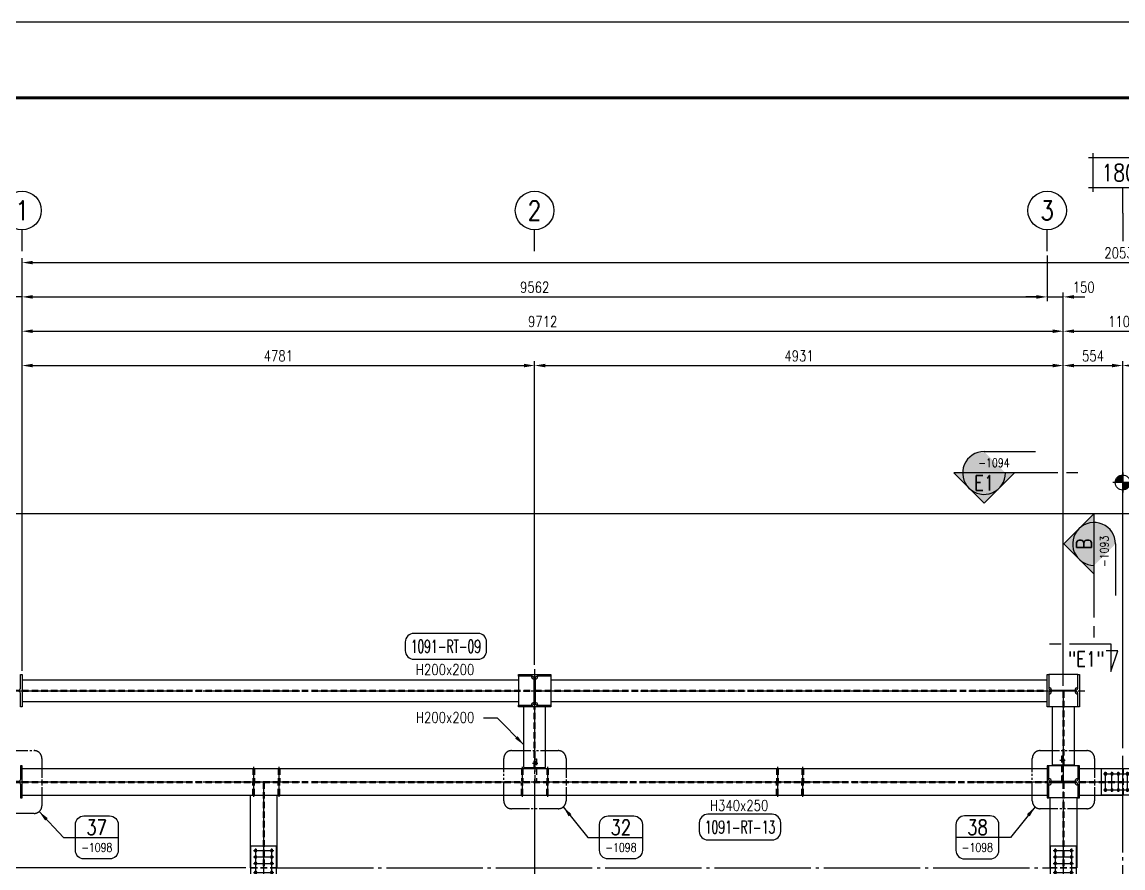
# Model space of a CAD drawing. Header units: millimetres. Extents: x 0 to 232280, y -26939 to 23794.
# Drawn here: x 96150 to 106419, y 15907 to 23794 of the extents above; entities that cross this region are included whole.
import ezdxf
from ezdxf.enums import TextEntityAlignment as Align

# ---------------------------------------------------------------- set-up
doc = ezdxf.new("R2010")
doc.units = ezdxf.units.MM
doc.header["$LTSCALE"] = 30
for name, pattern in [('JNK-CENTER', [34, 30, -1.5, 1, -1.5]), ('JNK-HIDDEN', [3, 2, -1]), ('PH2', [15, 10, -1, 1, -1, 1, -1])]:
    doc.linetypes.add(name, pattern=pattern)
for name, color, linetype in [('CEN-R', 1, 'JNK-CENTER'), ('CON-C', 4, 'Continuous'), ('CON-G', 3, 'Continuous'), ('CON-W', 7, 'Continuous'), ('CON-Y', 2, 'Continuous'), ('det', 2, 'PH2'), ('Dim-W', 7, 'Continuous'), ('HID-Y', 2, 'JNK-HIDDEN'), ('STL-OBJT', 7, 'Continuous')]:
    doc.layers.add(name, color=color, linetype=linetype)
doc.styles.add('SIMPLEX', font='simplex.shx', dxfattribs={"width": 0.8})
doc.dimstyles.new('DIM40', dxfattribs={"dimscale": 40, "dimtxt": 2.5, "dimasz": 2.5, "dimexe": 1, "dimexo": 1, "dimgap": 1, "dimtad": 1, "dimdec": 0, "dimdsep": 46, "dimtxsty": 'SIMPLEX', "dimcen": 0, "dimclrd": 7, "dimclre": 7, "dimclrt": 2, "dimadec": 1, "dimazin": 2, "dimtfac": 1, "dimtdec": 0, "dimtix": 1, "dimtmove": 2, "dimatfit": 2, "dimfxl": 1, "dimtolj": 1, "dimtzin": 0, "dimarcsym": 1})

# ---------------------------------------------------------------- blocks, each defined once
blk = doc.blocks.new('TITLE')
at = {"color": 7}
blk.add_line((841, 594.8536585365848), (0, 594.8536585365848), dxfattribs=at)
at = {"color": 7, "const_width": 0.7073170731707307}
blk.add_lwpolyline([(823.3170731707312, 577.1707317073162), (27.93902439025055, 577.1707317073162)], dxfattribs=at)
blk = doc.blocks.new('f21222')
at = {"layer": 'CEN-R'}
for p, q in [((319743.9659450919, -21651.34440620164), (319743.9659450919, -21839.67773953497)), ((319803.9659450919, -21651.34440620164), (319803.9659450919, -21839.67773953497)), ((319863.9659450919, -21651.34440620164), (319863.9659450919, -21839.67773953497)), ((319948.9659450919, -21651.34440620164), (319948.9659450919, -21839.67773953497)), ((320008.9659450919, -21651.34440620164), (320008.9659450919, -21839.67773953497)), ((320068.9659450919, -21651.34440620164), (320068.9659450919, -21839.67773953497)), ((319724.7992784252, -21670.51107286831), (320088.1326117586, -21670.51107286831)), ((319724.7992784252, -21820.51107286831), (320088.1326117586, -21820.51107286831))]:
    blk.add_line(p, q, dxfattribs=at)
at = {"layer": 'CON-G'}
for p, q in [((319903.9659450919, -21620.51107286831), (319903.9659450919, -21623.51107286831)), ((319908.9659450919, -21620.51107286831), (319908.9659450919, -21623.51107286831)), ((319903.9659450919, -21867.51107286831), (319903.9659450919, -21870.51107286831)), ((319908.9659450919, -21867.51107286831), (319908.9659450919, -21870.51107286831))]:
    blk.add_line(p, q, dxfattribs=at)
blk.add_lwpolyline([(319703.9659450919, -21623.51107286831), (320108.9659450919, -21623.51107286831), (320108.9659450919, -21867.51107286831), (319703.9659450919, -21867.51107286831)], close=True, dxfattribs=at)
for centre in [(319743.9659450919, -21670.51107286831), (319803.9659450919, -21670.51107286831), (319863.9659450919, -21670.51107286831), (319948.9659450919, -21670.51107286831), (320008.9659450919, -21670.51107286831), (320068.9659450919, -21670.51107286831), (319743.9659450919, -21820.51107286831), (319803.9659450919, -21820.51107286831), (319863.9659450919, -21820.51107286831), (319948.9659450919, -21820.51107286831), (320008.9659450919, -21820.51107286831), (320068.9659450919, -21820.51107286831)]:
    blk.add_circle(centre, 11.5, dxfattribs=at)
at = {"layer": 'HID-Y'}
for p, q in [((319903.9659450919, -21867.51107286831), (319903.9659450919, -21623.51107286831)), ((319908.9659450919, -21867.51107286831), (319908.9659450919, -21623.51107286831))]:
    blk.add_line(p, q, dxfattribs=at)
blk = doc.blocks.new('*D1490')
at = {"layer": 'DEFPOINTS', "color": 0, "transparency": 16777216}
for p in [(95799.84602614603, 16709.90419663489), (95037.92447781574, 15909.904196635), (98277.84602612417, 15909.904196635)]:
    blk.add_point(p, dxfattribs=at)
at = {"layer": 'Dim-W', "color": 7, "linetype": 'ByBlock', "lineweight": -2, "transparency": 16777216}
for p, q in [((95759.84602614603, 16709.90419663489), (94997.92447781574, 16709.90419663489)), ((95037.92447781574, 16609.90419663489), (95037.92447781574, 16009.904196635)), ((98237.84602612417, 15909.904196635), (94997.92447781574, 15909.904196635))]:
    blk.add_line(p, q, dxfattribs=at)
at = {"layer": 'Dim-W', "color": 7, "transparency": 16777216}
for points in [[(95021.25781114907, 16609.90419663489), (95054.59114448242, 16609.90419663489), (95037.92447781574, 16709.90419663489)], [(95021.25781114907, 16009.904196635), (95054.59114448242, 16009.904196635), (95037.92447781574, 15909.904196635)]]:
    blk.add_solid(points, dxfattribs=at)
at = {"layer": 'Dim-W', "color": 2, "transparency": 16777216, "insert": (94947.92447781574, 16309.90419663496), "char_height": 100, "attachment_point": 5, "rotation": 90, "style": 'SIMPLEX'}
blk.add_mtext('\\A1;800', dxfattribs=at)
blk = doc.blocks.new('*D1501')
at = {"layer": 'DEFPOINTS', "color": 0, "transparency": 16777216}
for p in [(93757.92447781574, 19209.90419663491), (106769.8460261437, 19209.9041966349), (95799.84602614606, 17559.9041966349)]:
    blk.add_point(p, dxfattribs=at)
at = {"layer": 'Dim-W', "color": 7, "linetype": 'ByBlock', "lineweight": -2, "transparency": 16777216}
for p, q in [((106729.8460261437, 19209.9041966349), (93717.92447781574, 19209.90419663491)), ((93757.92447781574, 17659.9041966349), (93757.92447781574, 19109.90419663491)), ((95759.84602614606, 17559.9041966349), (93717.92447781574, 17559.9041966349))]:
    blk.add_line(p, q, dxfattribs=at)
at = {"layer": 'Dim-W', "color": 7, "transparency": 16777216}
for points in [[(93741.25781114907, 19109.90419663491), (93774.59114448242, 19109.90419663491), (93757.92447781574, 19209.90419663491)], [(93741.25781114907, 17659.9041966349), (93774.59114448242, 17659.9041966349), (93757.92447781574, 17559.9041966349)]]:
    blk.add_solid(points, dxfattribs=at)
at = {"layer": 'Dim-W', "color": 2, "transparency": 16777216, "insert": (93667.92447781574, 18384.90419663492), "char_height": 100, "attachment_point": 5, "rotation": 90, "style": 'SIMPLEX'}
blk.add_mtext('\\A1;1650', dxfattribs=at)
blk = doc.blocks.new('*D1502')
at = {"layer": 'DEFPOINTS', "color": 0, "transparency": 16777216}
for p in [(106769.8460261437, 19209.90419663489), (93437.92447781574, 7707.90419663489), (106769.8460261437, 7707.904196634887)]:
    blk.add_point(p, dxfattribs=at)
at = {"layer": 'Dim-W', "color": 7, "linetype": 'ByBlock', "lineweight": -2, "transparency": 16777216}
for p, q in [((106729.8460261437, 19209.90419663489), (93397.92447781574, 19209.90419663489)), ((93437.92447781574, 19109.90419663489), (93437.92447781574, 7807.90419663489)), ((106729.8460261437, 7707.904196634887), (93397.92447781574, 7707.90419663489))]:
    blk.add_line(p, q, dxfattribs=at)
at = {"layer": 'Dim-W', "color": 7, "transparency": 16777216}
for points in [[(93421.25781114907, 19109.90419663489), (93454.59114448242, 19109.90419663489), (93437.92447781574, 19209.90419663489)], [(93421.25781114907, 7807.90419663489), (93454.59114448242, 7807.90419663489), (93437.92447781574, 7707.90419663489)]]:
    blk.add_solid(points, dxfattribs=at)
at = {"layer": 'Dim-W', "color": 2, "transparency": 16777216, "insert": (93347.92447781574, 13458.90419663489), "char_height": 100, "attachment_point": 5, "rotation": 90, "style": 'SIMPLEX'}
blk.add_mtext('\\A1;11502', dxfattribs=at)
blk = doc.blocks.new('*D1482')
at = {"layer": 'DEFPOINTS', "color": 0, "transparency": 16777216}
for p in [(116681.8460261463, 21551.43274654004), (116681.8460261463, 19358.29560975282), (96149.84602614603, 17706.1513648621)]:
    blk.add_point(p, dxfattribs=at)
at = {"layer": 'Dim-W', "color": 7, "linetype": 'ByBlock', "lineweight": -2, "transparency": 16777216}
for p, q in [((96149.84602614603, 17746.1513648621), (96149.84602614603, 21591.43274654004)), ((116681.8460261463, 19398.29560975282), (116681.8460261463, 21591.43274654004)), ((96249.84602614603, 21551.43274654004), (116581.8460261463, 21551.43274654004))]:
    blk.add_line(p, q, dxfattribs=at)
at = {"layer": 'Dim-W', "color": 7, "transparency": 16777216}
for points in [[(96249.84602614603, 21568.09941320671), (96249.84602614603, 21534.76607987337), (96149.84602614603, 21551.43274654004)], [(116581.8460261463, 21568.09941320671), (116581.8460261463, 21534.76607987337), (116681.8460261463, 21551.43274654004)]]:
    blk.add_solid(points, dxfattribs=at)
at = {"layer": 'Dim-W', "color": 2, "transparency": 16777216, "insert": (106415.8460261462, 21641.43274654004), "char_height": 100, "attachment_point": 5, "style": 'SIMPLEX'}
blk.add_mtext('\\A1;20532', dxfattribs=at)
blk = doc.blocks.new('col-line')
at = {"layer": 'CON-Y'}
blk.add_line((0, 3), (0, 8), dxfattribs=at)
blk.add_circle((0, 12.5), 4.5, dxfattribs=at)
at = {"layer": 'CON-C', "style": 'SIMPLEX', "width": 0.8}
blk.add_attdef('1', text='', height=4.5, dxfattribs=at).set_placement((0, 12.5), align=Align.MIDDLE_CENTER)
blk = doc.blocks.new('NORTH-AG')
at = {"layer": 'CON-Y'}
for p, q in [((-8, 3.5), (8, 3.5)), ((-6.999999999999996, 4.5), (-6.999999999999996, -4.5)), ((7.000000000000007, 4.500000000000002), (7, -4.5)), ((-8, -3.499999999999999), (8, -3.5))]:
    blk.add_line(p, q, dxfattribs=at)
at = {"layer": 'CON-C', "style": 'SIMPLEX', "width": 0.8}
blk.add_attdef('0', text='', height=4, dxfattribs=at).set_placement((0, -2.06), align=Align.CENTER)
blk = doc.blocks.new('*D1483')
at = {"layer": 'DEFPOINTS', "color": 0, "transparency": 16777216}
for p in [(96149.84602614603, 20591.43274654004), (100930.8460261461, 20591.43274654004), (100930.8460261461, 17759.90419663499)]:
    blk.add_point(p, dxfattribs=at)
at = {"layer": 'Dim-W', "color": 7, "linetype": 'ByBlock', "lineweight": -2, "transparency": 16777216}
for p, q in [((96249.84602614603, 20591.43274654004), (100830.8460261461, 20591.43274654004)), ((100930.8460261461, 17799.90419663499), (100930.8460261461, 20631.43274654004))]:
    blk.add_line(p, q, dxfattribs=at)
at = {"layer": 'Dim-W', "color": 7, "transparency": 16777216}
for points in [[(96249.84602614603, 20608.09941320671), (96249.84602614603, 20574.76607987337), (96149.84602614603, 20591.43274654004)], [(100830.8460261461, 20608.09941320671), (100830.8460261461, 20574.76607987337), (100930.8460261461, 20591.43274654004)]]:
    blk.add_solid(points, dxfattribs=at)
at = {"layer": 'Dim-W', "color": 2, "transparency": 16777216, "insert": (98540.34602614607, 20681.43274654004), "char_height": 100, "attachment_point": 5, "style": 'SIMPLEX'}
blk.add_mtext('\\A1;4781', dxfattribs=at)
blk = doc.blocks.new('DUCT-TAG')
at = {"layer": 'CON-G'}
blk.add_lwpolyline([(-9.490000000000007, -1), (-9.489999999999979, 1, -0.414213562373095), (-7.489999999999979, 3), (7.489999999999982, 3, -0.414213562373095), (9.489999999999982, 1), (9.489999999999982, -1, -0.414213562373095), (7.489999999999982, -3), (-7.490000000000007, -3, -0.4142135623730971)], format="xyb", close=True, dxfattribs=at)
at = {"layer": 'CON-G', "style": 'SIMPLEX', "width": 1.246304347826088}
blk.add_attdef('NAME', text='', height=3, dxfattribs=at).set_placement((-8.190000000000007, -1.5), (8.19000000000001, -1.5), align=Align.FIT)
at = {"layer": 'CON-Y', "style": 'SIMPLEX'}
blk.add_attdef('ELEVATION', text='', height=2, dxfattribs=at).set_placement((-1.243449787580175e-14, -6.02), align=Align.CENTER)
blk = doc.blocks.new('SECMARK1')
at = {"layer": 'CON-Y'}
h = blk.add_hatch(color=256, dxfattribs=at)
edge = h.paths.add_edge_path()
edge.add_line((21.82666666666668, 7.071067811865485), (18.29113276073393, 3.535533905932776))
edge.add_arc((21.82666666666668, 4.707345624410664e-14), 5.000000000000002, 44.99999999999977, 135.0000000000001, ccw=False)
edge.add_line((25.36220057259943, 3.535533905932773), (21.82666666666668, 7.071067811865485))
h = blk.add_hatch(color=256, dxfattribs=at)
edge = h.paths.add_edge_path()
edge.add_line((14.75559885480128, 4.707345624410664e-14), (16.82666666666668, 1.689559442740931e-14))
edge.add_arc((21.82666666666668, 4.618527782440651e-14), 5, 135.0000000000001, 180.0000000000003, ccw=False)
edge.add_line((18.29113276073393, 3.535533905932776), (14.75559885480128, 4.707345624410664e-14))
edge = h.paths.add_edge_path()
edge.add_arc((21.82666666666668, 4.736951571734001e-14), 5, 270, 540.0000000000005)
h = blk.add_hatch(color=256, dxfattribs=at)
edge = h.paths.add_edge_path()
edge.add_line((26.82666666666668, 4.332076805060308e-14), (28.89773447853207, 4.736951571734001e-14))
edge.add_line((28.89773447853207, 4.736951571734001e-14), (25.36220057259943, 3.535533905932773))
edge.add_arc((21.82666666666668, 4.951594689828198e-14), 5, -1.1368683772161603e-13, 44.999999999999716, ccw=False)
at = {"layer": 'CON-C'}
blk.add_line((0, 0), (2.633333333333307, 0), dxfattribs=at)
blk.add_lwpolyline([(4.666666666666639, 0), (28.89773447853207, 4.736951571734001e-14), (21.82666666666668, 7.071067811865485), (14.75559885480128, 4.736951571734001e-14)], dxfattribs=at)
at = {"layer": 'CON-Y'}
blk.add_line((21.82666666666668, -4.999999999999953), (9.823333333333341, -4.999999999999953), dxfattribs=at)
blk.add_arc((21.82666666666668, 4.736951571734001e-14), 5, 270, 180.0000000000004, dxfattribs=at)
at = {"layer": 'CON-C', "style": 'SIMPLEX', "width": 0.8}
blk.add_attdef('TAG', text='', height=3.5, dxfattribs=at).set_placement((21.80333333333334, 0.5800000000000568), align=Align.CENTER)
at = {"layer": 'CON-Y', "style": 'SIMPLEX', "width": 0.8}
blk.add_attdef('H0000-0000', text='', height=2, dxfattribs=at).set_placement((24.66333333333334, -3.379999999999943), align=Align.RIGHT)
blk = doc.blocks.new('SECMARK2')
at = {"layer": 'CON-C'}
blk.add_line((0, 0), (-2.71666666666666, 0), dxfattribs=at)
blk.add_lwpolyline([(-4.666666666666639, 0), (-14.31666666666667, 0), (-14.31666666666667, 6.509999999999973), (-15.93333333333333, 1.643333333333345), (-13.2333333333333, 1.643333333333345)], dxfattribs=at)
at = {"layer": 'CON-C', "style": 'SIMPLEX', "width": 0.8}
blk.add_attdef('TAG', (-12.98, 1.180000000000057), '', height=3.5, dxfattribs=at)
blk = doc.blocks.new('*D1472')
at = {"layer": 'DEFPOINTS', "color": 0, "transparency": 16777216}
for p in [(95999.84602614603, 21231.43274654004), (96149.84602614603, 21231.43274654004), (95999.84602614603, 17564.90419663489)]:
    blk.add_point(p, dxfattribs=at)
at = {"layer": 'Dim-W', "color": 7, "linetype": 'ByBlock', "lineweight": -2, "transparency": 16777216}
for p, q in [((95999.84602614603, 17604.90419663489), (95999.84602614603, 21271.43274654004)), ((95899.84602614603, 21231.43274654004), (95799.84602614603, 21231.43274654004)), ((96149.84602614603, 21231.43274654004), (95999.84602614603, 21231.43274654004)), ((96249.84602614603, 21231.43274654004), (96349.84602614603, 21231.43274654004))]:
    blk.add_line(p, q, dxfattribs=at)
at = {"layer": 'Dim-W', "color": 7, "transparency": 16777216}
for points in [[(95899.84602614603, 21248.09941320671), (95899.84602614603, 21214.76607987337), (95999.84602614603, 21231.43274654004)], [(96249.84602614603, 21248.09941320671), (96249.84602614603, 21214.76607987337), (96149.84602614603, 21231.43274654004)]]:
    blk.add_solid(points, dxfattribs=at)
at = {"layer": 'Dim-W', "color": 2, "transparency": 16777216, "insert": (95829.41148776849, 21321.43274654004), "char_height": 100, "attachment_point": 5, "style": 'SIMPLEX'}
blk.add_mtext('\\A1;150', dxfattribs=at)
blk = doc.blocks.new('FS-MARK')
h = blk.add_hatch(color=256)
edge = h.paths.add_edge_path()
edge.add_arc((0, 0), 1.75, 90, 180)
edge.add_line((-1.75, 0), (0, 0))
edge.add_line((0, 0), (0, 1.75))
h = blk.add_hatch(color=256)
edge = h.paths.add_edge_path()
edge.add_line((0, 0), (0, -1.75))
edge.add_arc((0, 0), 1.75, 270, 360)
edge.add_line((1.75, 0), (0, 0))
for p, q in [((2.333333333333333, 0), (-2.333333333333333, 0)), ((0, 2.333333333333333), (0, -2.333333333333333))]:
    blk.add_line(p, q)
blk.add_circle((0, 0), 1.75)
at = {"layer": 'CON-Y', "style": 'SIMPLEX', "width": 0.8}
blk.add_attdef('F.S.', (3.194782608695653, 0.9982608695652175), '', height=2.5, dxfattribs=at)
blk = doc.blocks.new('det-tag')
at = {"layer": 'CON-Y'}
blk.add_line((5, 0), (-5, 0), dxfattribs=at)
blk.add_lwpolyline([(-3.000000000000003, -4.999999999999998), (3, -5, 0.4142135623730951), (5, -3.000000000000001), (5.000000000000002, 2.999999999999998, 0.4142135623730951), (3.000000000000001, 4.999999999999998), (-2.999999999999997, 4.999999999999998, 0.4142135623730948), (-4.999999999999997, 3), (-5.000000000000002, -2.999999999999997, 0.4142135623730953)], format="xyb", close=True, dxfattribs=at)
at = {"layer": 'CON-G', "style": 'SIMPLEX', "width": 0.8}
blk.add_attdef('TAG', text='', height=3.5, dxfattribs=at).set_placement((0.02333333333333343, 0.5800000000000399), align=Align.CENTER)
at = {"layer": 'CON-Y', "style": 'SIMPLEX', "width": 0.8}
blk.add_attdef('-8888', text='', height=2, dxfattribs=at).set_placement((0, -3.339999999999999), align=Align.CENTER)
blk = doc.blocks.new('*D1445')
at = {"layer": 'DEFPOINTS', "color": 0, "transparency": 16777216}
for p in [(105711.8460261461, 21657.12549618498), (96149.84602614603, 21231.43274654004), (105711.8460261461, 21231.43274654004)]:
    blk.add_point(p, dxfattribs=at)
at = {"layer": 'Dim-W', "color": 7, "linetype": 'ByBlock', "lineweight": -2, "transparency": 16777216}
for p, q in [((105711.8460261461, 21617.12549618498), (105711.8460261461, 21191.43274654004)), ((96249.84602614603, 21231.43274654004), (105611.8460261461, 21231.43274654004))]:
    blk.add_line(p, q, dxfattribs=at)
at = {"layer": 'Dim-W', "color": 7, "transparency": 16777216}
for points in [[(96249.84602614603, 21248.09941320671), (96249.84602614603, 21214.76607987337), (96149.84602614603, 21231.43274654004)], [(105611.8460261461, 21248.09941320671), (105611.8460261461, 21214.76607987337), (105711.8460261461, 21231.43274654004)]]:
    blk.add_solid(points, dxfattribs=at)
at = {"layer": 'Dim-W', "color": 2, "transparency": 16777216, "insert": (100930.8460261461, 21321.43274654004), "char_height": 100, "attachment_point": 5, "style": 'SIMPLEX'}
blk.add_mtext('\\A1;9562', dxfattribs=at)
blk = doc.blocks.new('*D1446')
at = {"layer": 'DEFPOINTS', "color": 0, "transparency": 16777216}
for p in [(105711.8460261461, 21231.43274654004), (105861.8460261462, 21231.43274654004), (105861.8460261462, 17564.90419663489)]:
    blk.add_point(p, dxfattribs=at)
at = {"layer": 'Dim-W', "color": 7, "linetype": 'ByBlock', "lineweight": -2, "transparency": 16777216}
for p, q in [((105861.8460261462, 17604.90419663489), (105861.8460261462, 21271.43274654004)), ((105611.8460261461, 21231.43274654004), (105511.8460261461, 21231.43274654004)), ((105711.8460261461, 21231.43274654004), (105861.8460261462, 21231.43274654004)), ((105961.8460261462, 21231.43274654004), (106061.8460261462, 21231.43274654004))]:
    blk.add_line(p, q, dxfattribs=at)
at = {"layer": 'Dim-W', "color": 7, "transparency": 16777216}
for points in [[(105611.8460261461, 21248.09941320671), (105611.8460261461, 21214.76607987337), (105711.8460261461, 21231.43274654004)], [(105961.8460261462, 21248.09941320671), (105961.8460261462, 21214.76607987337), (105861.8460261462, 21231.43274654004)]]:
    blk.add_solid(points, dxfattribs=at)
at = {"layer": 'Dim-W', "color": 2, "transparency": 16777216, "insert": (106052.0727965399, 21321.43274654004), "char_height": 100, "attachment_point": 5, "style": 'SIMPLEX'}
blk.add_mtext('\\A1;150', dxfattribs=at)
blk = doc.blocks.new('*D1447')
at = {"layer": 'DEFPOINTS', "color": 0, "transparency": 16777216}
for p in [(96149.84602614603, 20911.43274654004), (105861.8460261462, 20911.43274654004), (105861.8460261462, 20911.43274654004)]:
    blk.add_point(p, dxfattribs=at)
at = {"layer": 'Dim-W', "color": 7, "linetype": 'ByBlock', "lineweight": -2, "transparency": 16777216}
blk.add_line((96249.84602614603, 20911.43274654004), (105761.8460261462, 20911.43274654004), dxfattribs=at)
at = {"layer": 'Dim-W', "color": 7, "transparency": 16777216}
for points in [[(96249.84602614603, 20928.09941320671), (96249.84602614603, 20894.76607987337), (96149.84602614603, 20911.43274654004)], [(105761.8460261462, 20928.09941320671), (105761.8460261462, 20894.76607987337), (105861.8460261462, 20911.43274654004)]]:
    blk.add_solid(points, dxfattribs=at)
at = {"layer": 'Dim-W', "color": 2, "transparency": 16777216, "insert": (101005.8460261461, 21001.43274654004), "char_height": 100, "attachment_point": 5, "style": 'SIMPLEX'}
blk.add_mtext('\\A1;9712', dxfattribs=at)
blk = doc.blocks.new('*D1448')
at = {"layer": 'DEFPOINTS', "color": 0, "transparency": 16777216}
for p in [(100930.8460261461, 20591.43274654004), (105861.8460261462, 20591.43274654004), (105861.8460261462, 20591.43274654004)]:
    blk.add_point(p, dxfattribs=at)
at = {"layer": 'Dim-W', "color": 7, "linetype": 'ByBlock', "lineweight": -2, "transparency": 16777216}
blk.add_line((101030.8460261461, 20591.43274654004), (105761.8460261462, 20591.43274654004), dxfattribs=at)
at = {"layer": 'Dim-W', "color": 7, "transparency": 16777216}
for points in [[(101030.8460261461, 20608.09941320671), (101030.8460261461, 20574.76607987337), (100930.8460261461, 20591.43274654004)], [(105761.8460261462, 20608.09941320671), (105761.8460261462, 20574.76607987337), (105861.8460261462, 20591.43274654004)]]:
    blk.add_solid(points, dxfattribs=at)
at = {"layer": 'Dim-W', "color": 2, "transparency": 16777216, "insert": (103396.3460261461, 20681.43274654004), "char_height": 100, "attachment_point": 5, "style": 'SIMPLEX'}
blk.add_mtext('\\A1;4931', dxfattribs=at)
blk = doc.blocks.new('*D1452')
at = {"layer": 'DEFPOINTS', "color": 0, "transparency": 16777216}
for p in [(105861.8460261462, 20911.43274654004), (106969.8460261462, 20911.43274654004), (106969.8460261462, 20911.43274654004)]:
    blk.add_point(p, dxfattribs=at)
at = {"layer": 'Dim-W', "color": 7, "linetype": 'ByBlock', "lineweight": -2, "transparency": 16777216}
blk.add_line((105961.8460261462, 20911.43274654004), (106869.8460261462, 20911.43274654004), dxfattribs=at)
at = {"layer": 'Dim-W', "color": 7, "transparency": 16777216}
for points in [[(105961.8460261462, 20928.09941320671), (105961.8460261462, 20894.76607987337), (105861.8460261462, 20911.43274654004)], [(106869.8460261462, 20928.09941320671), (106869.8460261462, 20894.76607987337), (106969.8460261462, 20911.43274654004)]]:
    blk.add_solid(points, dxfattribs=at)
at = {"layer": 'Dim-W', "color": 2, "transparency": 16777216, "insert": (106415.8460261462, 21001.43274654004), "char_height": 100, "attachment_point": 5, "style": 'SIMPLEX'}
blk.add_mtext('\\A1;1108', dxfattribs=at)
blk = doc.blocks.new('*D1453')
at = {"layer": 'DEFPOINTS', "color": 0, "transparency": 16777216}
for p in [(105861.8460261462, 20591.43274654004), (106415.8460261462, 20591.43274654004), (106415.8460261462, 16984.90419663489)]:
    blk.add_point(p, dxfattribs=at)
at = {"layer": 'Dim-W', "color": 7, "linetype": 'ByBlock', "lineweight": -2, "transparency": 16777216}
for p, q in [((105961.8460261462, 20591.43274654004), (106315.8460261462, 20591.43274654004)), ((106415.8460261462, 17024.90419663489), (106415.8460261462, 20631.43274654004))]:
    blk.add_line(p, q, dxfattribs=at)
at = {"layer": 'Dim-W', "color": 7, "transparency": 16777216}
for points in [[(105961.8460261462, 20608.09941320671), (105961.8460261462, 20574.76607987337), (105861.8460261462, 20591.43274654004)], [(106315.8460261462, 20608.09941320671), (106315.8460261462, 20574.76607987337), (106415.8460261462, 20591.43274654004)]]:
    blk.add_solid(points, dxfattribs=at)
at = {"layer": 'Dim-W', "color": 2, "transparency": 16777216, "insert": (106138.8460261462, 20681.43274654004), "char_height": 100, "attachment_point": 5, "style": 'SIMPLEX'}
blk.add_mtext('\\A1;554', dxfattribs=at)
blk = doc.blocks.new('*D1454')
at = {"layer": 'DEFPOINTS', "color": 0, "transparency": 16777216}
for p in [(106415.8460261462, 20591.43274654004), (106969.8460261462, 20591.43274654004), (106969.8460261462, 20591.43274654004)]:
    blk.add_point(p, dxfattribs=at)
at = {"layer": 'Dim-W', "color": 7, "linetype": 'ByBlock', "lineweight": -2, "transparency": 16777216}
blk.add_line((106515.8460261462, 20591.43274654004), (106869.8460261462, 20591.43274654004), dxfattribs=at)
at = {"layer": 'Dim-W', "color": 7, "transparency": 16777216}
for points in [[(106515.8460261462, 20608.09941320671), (106515.8460261462, 20574.76607987337), (106415.8460261462, 20591.43274654004)], [(106869.8460261462, 20608.09941320671), (106869.8460261462, 20574.76607987337), (106969.8460261462, 20591.43274654004)]]:
    blk.add_solid(points, dxfattribs=at)
at = {"layer": 'Dim-W', "color": 2, "transparency": 16777216, "insert": (106692.8460261462, 20681.43274654004), "char_height": 100, "attachment_point": 5, "style": 'SIMPLEX'}
blk.add_mtext('\\A1;554', dxfattribs=at)
blk = doc.blocks.new('A$C507E2DC9')
at = {"layer": 'CEN-R'}
blk.add_line((6.999739692560979, 0.0001561416866024956), (6.999739692560979, 280.0001561417812), dxfattribs=at)
at = {"layer": 'HID-Y'}
for p, q in [((-0.0002603074390208349, 265.0001561416866), (-0.0002603074426588137, 144.5001561416284)), ((13.99973969256098, 265.0001561416866), (13.99973969255734, 144.5001561416284)), ((-0.0002603074390208349, 15.0001561416866), (-0.0002603074426588137, 135.5001561417448)), ((13.99973969256098, 15.0001561416866), (13.99973969255734, 135.5001561417448))]:
    blk.add_line(p, q, dxfattribs=at)

msp = doc.modelspace()

# ---------------------------------------------------------------- hatches: boundary and pattern name
at = {"layer": 'CON-W'}
h = msp.add_hatch(color=256, dxfattribs=at)
h.paths.add_polyline_path([(100934.8460259222, 16872.90419663563), (100946.8460259222, 16872.90419663563), (100946.8460259222, 16884.90419663563), (100934.8460259222, 16884.90419663563)])
h.paths.add_polyline_path([(100930.8460259048, 16872.90419663563), (100934.8460259222, 16872.90419663563), (100934.8460259222, 16884.90419663563), (100930.8460258974, 16884.90419663565)])
h.paths.add_polyline_path([(100926.8460259222, 16872.90419663563), (100930.8460259048, 16872.90419663563), (100930.8460258973, 16884.90419663563), (100926.8460259222, 16884.90419663563)])
h.paths.add_polyline_path([(100926.8460259222, 16884.90419663563), (100930.8460258974, 16884.90419663563), (100930.8460258906, 16895.90419663563), (100926.8460259222, 16895.90419663563)])
h.paths.add_polyline_path([(100930.8460258973, 16884.90419663563), (100934.8460259222, 16884.90419663563), (100934.8460259222, 16895.90419663563), (100930.8460258905, 16895.90419663563)])
h.paths.add_polyline_path([(100934.8460259222, 16884.90419663563), (100946.8460259222, 16884.90419663563), (100946.8460259222, 16895.90419663563), (100934.8460259222, 16895.90419663563)])
h = msp.add_hatch(color=256, dxfattribs=at)
h.paths.add_polyline_path([(105857.8460263692, 16897.90419663559), (105845.8460263692, 16897.90419663559), (105845.8460263692, 16909.90419663559), (105857.8460263692, 16909.90419663559)])
h.paths.add_polyline_path([(105861.8460263865, 16897.90419663559), (105857.8460263692, 16897.90419663559), (105857.8460263692, 16909.90419663559), (105861.846026394, 16909.9041966356)])
h.paths.add_polyline_path([(105865.8460263691, 16897.90419663559), (105861.8460263865, 16897.90419663559), (105861.846026394, 16909.90419663559), (105865.8460263691, 16909.90419663559)])
h.paths.add_polyline_path([(105865.8460263691, 16909.90419663559), (105861.846026394, 16909.90419663559), (105861.8460264008, 16920.90419663559), (105865.8460263691, 16920.90419663559)])
h.paths.add_polyline_path([(105861.846026394, 16909.90419663559), (105857.8460263692, 16909.90419663559), (105857.8460263692, 16920.90419663559), (105861.8460264008, 16920.90419663559)])
h.paths.add_polyline_path([(105857.8460263692, 16909.90419663559), (105845.8460263692, 16909.90419663559), (105845.8460263692, 16920.90419663559), (105857.8460263692, 16920.90419663559)])

# ---------------------------------------------------------------- linework, layer by layer
at = {"layer": 'CEN-R'}
for p, q in [((100930.8460261461, 17759.90419663499), (100930.8460261461, 9157.904196634778)), ((95799.84602614606, 17559.90419663489), (106061.8460261462, 17559.90419663489)), ((105861.8460261462, 17564.90419663489), (105861.8460261462, 9357.904196634887)), ((106415.8460261462, 9932.904196634887), (106415.8460261462, 16984.90419663489)), ((100911.8460259222, 16884.90419663563), (100961.8460259222, 16884.90419663563)), ((105880.8460263692, 16909.90419663559), (105830.8460263692, 16909.90419663559)), ((95799.84602614603, 16709.90419663489), (117031.8460261463, 16709.90419663489)), ((98402.84602612429, 16709.90419663489), (98402.84602612423, 10207.90419663489)), ((98527.84602612432, 15909.904196635), (105736.8460261462, 15909.904196635))]:
    msp.add_line(p, q, dxfattribs=at)
at = {"layer": 'CON-G'}
for p, q in [((100780.8460261461, 17694.90419663501), (100780.8460261461, 17424.90419663501)), ((101080.8460261461, 17694.90419663501), (101080.8460261461, 17424.90419663501)), ((105996.8460261462, 17709.90419663489), (105726.8460261462, 17709.90419663489)), ((96149.84602614632, 17659.90419663503), (100780.8460261461, 17659.90419663503)), ((101080.8460261461, 17659.90419663503), (105711.8460261462, 17659.90419663503)), ((96149.84602614632, 17459.90419663495), (100780.8460261461, 17459.90419663494)), ((101080.8460261461, 17459.90419663494), (105711.8460261462, 17459.90419663492)), ((100830.8460261461, 16844.90419663489), (100830.8460261461, 17409.90419663499)), ((101030.8460261462, 16844.90419663489), (101030.8460261462, 17409.90419663499)), ((105996.8460261462, 17409.90419663489), (105726.8460261462, 17409.90419663489)), ((105761.846026153, 16869.90419663484), (105761.8460261529, 17409.90419663489)), ((105961.846026153, 17409.90419663489), (105961.8460261529, 16869.90419663484)), ((100830.8460261461, 16844.90419663489), (101030.8460261462, 16844.90419663489)), ((105996.8460261462, 16859.90419663492), (105726.8460261462, 16859.90419663492)), ((105761.8460204469, 16869.90419663484), (105961.8460261529, 16869.90419663484)), ((96149.84602614603, 16834.90419663489), (105711.8460261461, 16834.90419663489)), ((106011.8460261461, 16834.90419663489), (106415.8460261462, 16834.90419663489)), ((96149.84602614603, 16584.90419663489), (105711.8460261461, 16584.90419663489)), ((98277.84602612429, 16584.90419663489), (98277.84602612429, 15909.904196635)), ((98527.84602612432, 16584.90419663489), (98527.84602612432, 15909.90419663499)), ((105996.8460261462, 16559.90419663486), (105726.8460261462, 16559.90419663486)), ((105736.8460261462, 16559.90419663486), (105736.8460261462, 15909.904196635)), ((105986.8460261462, 16559.90419663486), (105986.8460261462, 15909.904196635)), ((106011.8460261461, 16584.90419663489), (106415.8460261462, 16584.90419663489))]:
    msp.add_line(p, q, dxfattribs=at)
for points in [[(95849.84602614603, 17709.90419663489), (95864.84602614603, 17709.90419663489), (95864.84602614603, 17582.90419663489, 0.414213562373095), (95882.84602614603, 17564.90419663489), (96116.84602614603, 17564.90419663489, 0.414213562373095), (96134.84602614603, 17582.90419663489), (96134.84602614603, 17709.90419663489), (96149.84602614603, 17709.90419663489), (96149.84602614603, 17409.90419663489), (96134.84602614603, 17409.90419663489), (96134.84602614603, 17536.90419663489, 0.414213562373095), (96116.84602614603, 17554.90419663489), (95882.84602614603, 17554.90419663489, 0.4142135623730949), (95864.84602614603, 17536.90419663489), (95864.84602614603, 17409.90419663489), (95849.84602614603, 17409.90419663489)], [(101080.8460261461, 17709.90419663499), (101080.8460261461, 17694.90419663499), (100953.8460261461, 17694.90419663499, 0.414213562373095), (100935.8460261461, 17676.90419663499), (100935.8460261461, 17442.90419663499, 0.414213562373095), (100953.8460261461, 17424.90419663499), (101080.8460261461, 17424.90419663499), (101080.8460261461, 17409.90419663499), (100780.8460261461, 17409.90419663499), (100780.8460261461, 17424.90419663499), (100907.8460261461, 17424.90419663499, 0.414213562373095), (100925.8460261461, 17442.90419663499), (100925.8460261461, 17676.90419663499, 0.4142135623730949), (100907.8460261461, 17694.90419663499), (100780.8460261461, 17694.90419663499), (100780.8460261461, 17709.90419663499)], [(105711.8460261462, 17709.90419663489), (105726.8460261462, 17709.90419663489), (105726.8460261462, 17582.90419663489, 0.414213562373095), (105744.8460261462, 17564.90419663489), (105978.8460261462, 17564.90419663489, 0.414213562373095), (105996.8460261462, 17582.90419663489), (105996.8460261462, 17709.90419663489), (106011.8460261462, 17709.90419663489), (106011.8460261462, 17409.90419663489), (105996.8460261462, 17409.90419663489), (105996.8460261462, 17536.90419663489, 0.414213562373095), (105978.8460261462, 17554.90419663489), (105744.8460261462, 17554.90419663489, 0.4142135623730949), (105726.8460261462, 17536.90419663489), (105726.8460261462, 17409.90419663489), (105711.8460261462, 17409.90419663489)], [(95849.84602614603, 16559.90419663489), (95864.84602614603, 16559.90419663489), (95864.84602614603, 16686.90419663489, -0.414213562373095), (95882.84602614603, 16704.90419663489), (96116.84602614603, 16704.90419663489, -0.414213562373095), (96134.84602614603, 16686.90419663489), (96134.84602614603, 16559.90419663489), (96149.84602614603, 16559.90419663489), (96149.84602614603, 16859.90419663489), (96134.84602614603, 16859.90419663489), (96134.84602614603, 16732.90419663489, -0.414213562373095), (96116.84602614603, 16714.90419663489), (95882.84602614603, 16714.90419663489, -0.4142135623730949), (95864.84602614603, 16732.90419663489), (95864.84602614603, 16859.90419663489), (95849.84602614603, 16859.90419663489)], [(105711.8460261461, 16559.90419663489), (105726.8460261461, 16559.90419663489), (105726.8460261461, 16686.90419663489, -0.414213562373095), (105744.8460261461, 16704.90419663489), (105978.8460261461, 16704.90419663489, -0.414213562373095), (105996.8460261461, 16686.90419663489), (105996.8460261461, 16559.90419663489), (106011.8460261461, 16559.90419663489), (106011.8460261461, 16859.90419663489), (105996.8460261461, 16859.90419663489), (105996.8460261461, 16732.90419663489, -0.414213562373095), (105978.8460261461, 16714.90419663489), (105744.8460261461, 16714.90419663489, -0.4142135623730949), (105726.8460261461, 16732.90419663489), (105726.8460261461, 16859.90419663489), (105711.8460261461, 16859.90419663489)]]:
    msp.add_lwpolyline(points, format="xyb", close=True, dxfattribs=at)
for centre, start, end in [((100925.8460261461, 17694.90419663501), 180, 270), ((100935.8460261461, 17694.90419663501), 270, 0), ((105726.8460261462, 17564.90419663489), 0, 90), ((105996.8460261462, 17564.90419663489), 90, 180), ((105726.8460261462, 17554.90419663489), 270, 0), ((105996.8460261462, 17554.90419663489), 180, 270), ((100925.8460261461, 17424.90419663501), 90, 180), ((100935.8460261461, 17424.90419663501), 0, 90), ((105726.8460261461, 16714.90419663492), 0, 90), ((105996.8460261461, 16714.90419663492), 90, 180), ((105726.8460261461, 16704.90419663486), 270, 0), ((105996.8460261461, 16704.90419663486), 180, 270)]:
    msp.add_arc(centre, 25, start, end, dxfattribs=at)
at = {"layer": 'CON-W'}
msp.add_line((106415.8460261462, 22011.36602755422), (106415.8460261462, 22251.36602755422), dxfattribs=at)
at = {"layer": 'det', "ltscale": 0.6}
for points in [[(96262.8892121495, 17001.27667481643, -0.414213562373095), (96334.8892121495, 16929.27667481643), (96334.8892121495, 16487.99050955051, -0.414213562373095), (96262.8892121495, 16415.99050955051), (95755.093882151, 16415.99050955051, -0.414213562373095), (95683.093882151, 16487.99050955051), (95683.093882151, 16929.27667481643, -0.414213562373095), (95755.093882151, 17001.27667481643)], [(101151.934168891, 17001.27667481643, -0.414213562373095), (101223.934168891, 16929.27667481643), (101223.934168891, 16531.95989257867, -0.414213562373095), (101151.934168891, 16459.95989257867), (100715.1992466008, 16459.95989257867, -0.414213562373095), (100643.1992466008, 16531.95989257867), (100643.1992466008, 16929.27667481643, -0.414213562373095), (100715.1992466008, 17001.27667481643)], [(106081.6443062346, 17001.27667481643, -0.414213562373095), (106153.6443062346, 16929.27667481643), (106153.6443062346, 16531.95989257867, -0.414213562373095), (106081.6443062346, 16459.95989257867), (105644.9093839444, 16459.95989257867, -0.414213562373095), (105572.9093839444, 16531.95989257867), (105572.9093839444, 16929.27667481643, -0.414213562373095), (105644.9093839444, 17001.27667481643)]]:
    msp.add_lwpolyline(points, format="xyb", close=True, dxfattribs=at)
at = {"layer": 'Dim-W'}
msp.add_line((106415.8460261462, 22011.36602755422), (106415.8460261462, 21750.26349850192), dxfattribs=at)
at = {"layer": 'HID-Y'}
for p, q in [((96149.84602614632, 17564.40419663498), (100925.8460261461, 17564.40419663498)), ((100935.8460261461, 17564.40419663498), (105711.8460261462, 17564.40419663498)), ((96149.84602614632, 17555.40419663496), (100925.8460261461, 17555.40419663498)), ((100935.8460261461, 17555.40419663498), (105711.8460261462, 17555.40419663499)), ((105857.8460261529, 17554.90419663489), (105857.8460261529, 16869.90419663484)), ((105865.8460261529, 17554.90419663489), (105865.8460261529, 16869.90419663484)), ((100926.8460261461, 16844.90419663489), (100926.8460261461, 17409.90419663499)), ((100934.8460261461, 16844.90419663489), (100934.8460261461, 17409.90419663499)), ((100946.8460259222, 16895.90419663563), (100926.8460259222, 16895.90419663563)), ((100946.8460259222, 16872.90419663563), (100926.8460259222, 16872.90419663563)), ((105845.8460263692, 16920.90419663559), (105865.8460263692, 16920.90419663559)), ((105845.8460263692, 16897.90419663559), (105865.8460263692, 16897.90419663559)), ((96149.84602614603, 16714.40419663489), (105711.8460261461, 16714.40419663489)), ((96149.84602614603, 16705.40419663489), (105711.8460261461, 16705.40419663489)), ((98398.34602612426, 16705.40419663489), (98398.34602612426, 15909.90419663496)), ((98407.34602612426, 16705.40419663489), (98407.34602612426, 15909.90419663496)), ((105857.3460261461, 16704.90419663489), (105857.3460261461, 15909.904196635)), ((105866.3460261461, 16704.90419663489), (105866.3460261461, 15909.904196635)), ((106011.8460261461, 16714.40419663489), (106415.8460261462, 16714.40419663489)), ((106011.8460261461, 16705.40419663489), (106415.8460261462, 16705.40419663489))]:
    msp.add_line(p, q, dxfattribs=at)
for points in [[(105845.8460263692, 16714.90419663559), (105857.8460263692, 16714.90419663559), (105857.8460263692, 16949.90419663559), (105845.8460263692, 16949.90419663559)], [(100946.8460259222, 16714.40419663489), (100934.8460259222, 16714.40419663489), (100934.8460259222, 16924.90419663563), (100946.8460259222, 16924.90419663563)]]:
    msp.add_lwpolyline(points, close=True, dxfattribs=at)
at = {"layer": 'STL-OBJT'}
for p, q in [((100583.1799219344, 17304.72423427249), (100452.7076752716, 17304.72423427249)), ((96538.1080368219, 16192.30188051828), (96647.08262977563, 16192.30188051828)), ((101427.1529935634, 16192.30188051828), (101536.1275865171, 16192.30188051828)), ((105369.690559272, 16192.30188051828), (105260.7159663182, 16192.30188051828))]:
    msp.add_line(p, q, dxfattribs=at)

# ---------------------------------------------------------------- block references
at = {"linetype": 'ByBlock', "xscale": 39.99999999599994, "yscale": 39.99999999599994, "zscale": 39.99999999599994}
msp.add_blockref('TITLE', (91015.14870566528, -4.805032391438372e-05), dxfattribs=at)
at = {"layer": 'CON-W', "xscale": 40, "yscale": 40, "zscale": 40}
for name, p, values in [('NORTH-AG', (106415.8460261462, 22391.36602755422), {'0': '180%%D'}), ('col-line', (96149.84602614603, 21537.12549618498), {'1': '1'}), ('col-line', (100930.8460261461, 21537.12549618498), {'1': '2'}), ('col-line', (105711.8460261461, 21537.12549618498), {'1': '3'})]:
    msp.add_blockref(name, p, dxfattribs=at).add_auto_attribs(values)
at = {"layer": 'CON-W'}
ref = msp.add_blockref('SECMARK1', (105996.3082131922, 19590.27273497837), dxfattribs=dict(at, xscale=40, yscale=40, zscale=40, rotation=180))
ref.add_attrib('H0000-0000', '-1094', dxfattribs={"layer": 'CON-Y', "height": 80, "style": 'SIMPLEX', "width": 0.8}).set_placement((105360.9726473668, 19645.47273497836), align=Align.RIGHT)
ref.add_attrib('TAG', 'E1', dxfattribs={"layer": 'CON-C', "height": 140, "style": 'SIMPLEX', "width": 0.8}).set_placement((105124.1748798589, 19427.07273497836), align=Align.CENTER)
ref = msp.add_blockref('SECMARK1', (106149.2638317262, 18055.65385662095), dxfattribs=dict(at, xscale=40, yscale=40, zscale=40, rotation=90))
ref.add_attrib('H0000-0000', '-1093', dxfattribs={"layer": 'CON-Y', "height": 80.00000000000001, "rotation": 90, "style": 'SIMPLEX', "width": 0.8}).set_placement((106284.4638317263, 19004.89418435111), align=Align.RIGHT)
ref.add_attrib('TAG', 'B', dxfattribs={"layer": 'CON-C', "height": 140, "rotation": 90, "style": 'SIMPLEX', "width": 0.8}).set_placement((106126.0638317262, 18927.78718995425), align=Align.CENTER)
ref = msp.add_blockref('SECMARK2', (105732.0070964193, 17998.20259835721), dxfattribs=dict(at, xscale=40, yscale=40, zscale=40, rotation=180))
ref.add_attrib('TAG', '"E1"', (105905.4847442092, 17784.33593169054), dxfattribs={"layer": 'CON-C', "height": 140, "style": 'SIMPLEX', "width": 0.8})
at = {"layer": 'CON-W', "xscale": -1}
for p, rotation in [((-213488.1199189458, -5035.60687623342), 180), ((76657.3349532559, 335813.8701417269), 90), ((84116.3349532779, 335813.8701417269), 90)]:
    msp.add_blockref('f21222', p, dxfattribs=dict(at, rotation=rotation))
at = {"layer": 'CON-Y'}
ref = msp.add_blockref('det-tag', (96847.08262977563, 16192.30188051828), dxfattribs=dict(at, xscale=-40, yscale=40, zscale=40))
ref.add_attrib('TAG', '37', dxfattribs={"layer": 'CON-G', "height": 140, "style": 'SIMPLEX', "width": 0.8}).set_placement((96846.14929644228, 16215.50188051828), align=Align.CENTER)
ref.add_attrib('-8888', '-1098', dxfattribs={"height": 79.99999999999999, "style": 'SIMPLEX', "width": 0.8}).set_placement((96847.08262977564, 16058.70188051827), align=Align.CENTER)
ref = msp.add_blockref('det-tag', (101736.1275865171, 16192.30188051828), dxfattribs=dict(at, xscale=-40, yscale=40, zscale=40))
ref.add_attrib('TAG', '32', dxfattribs={"layer": 'CON-G', "height": 140, "style": 'SIMPLEX', "width": 0.8}).set_placement((101735.1942531838, 16215.50188051828), align=Align.CENTER)
ref.add_attrib('-8888', '-1098', dxfattribs={"height": 79.99999999999999, "style": 'SIMPLEX', "width": 0.8}).set_placement((101736.1275865171, 16058.70188051827), align=Align.CENTER)
at = {"layer": 'CON-Y', "xscale": 40, "yscale": 40, "zscale": 40}
msp.add_blockref('det-tag', (105060.7159663182, 16192.30188051828), dxfattribs=at).add_auto_attribs({'TAG': '38', '-8888': '-1098'})
at = {"layer": 'Dim-W', "xscale": -1, "rotation": 180}
for p in [(98302.84628645286, 16849.90435277657), (98538.84628645286, 16849.90435277657), (100807.8462864529, 16849.90435277657), (101043.8462864529, 16849.90435277657), (103187.8462864529, 16849.90435277657), (103423.8462864529, 16849.90435277657)]:
    msp.add_blockref('A$C507E2DC9', p, dxfattribs=at)
at = {"layer": 'STL-OBJT', "xscale": 40, "yscale": 40, "zscale": 40}
msp.add_blockref('FS-MARK', (106415.8460261462, 19501.08082960601), dxfattribs=at)
at = {"layer": 'STL-OBJT'}
ref = msp.add_blockref('DUCT-TAG', (100103.4903138393, 17973.661398878), dxfattribs=dict(at, xscale=-40, yscale=40, zscale=40, rotation=180))
ref.add_attrib('NAME', '1091-RT-09', dxfattribs={"layer": 'CON-G', "height": 120, "style": 'SIMPLEX', "width": 0.5849999999999842}).set_placement((99775.89031383919, 17913.661398878), (100431.0903138392, 17913.661398878), align=Align.FIT)
ref = msp.add_blockref('DUCT-TAG', (102846.3830272691, 16288.41471821149), dxfattribs=dict(at, xscale=-40, yscale=40, zscale=40, rotation=180))
ref.add_attrib('NAME', '1091-RT-13', dxfattribs={"layer": 'CON-G', "height": 120, "style": 'SIMPLEX', "width": 0.594093264248702}).set_placement((102518.783027269, 16228.41471821149), (103173.983027269, 16228.41471821149), align=Align.FIT)

# ---------------------------------------------------------------- texts
at = {"layer": 'CON-Y', "style": 'SIMPLEX', "width": 0.8}
for s, p in [('H200x200', (99822.77091685156, 17706.55692683744)), ('H200x200', (99823.93033973768, 17260.73824392462)), ('H340x250', (102566.2666163709, 16440.66101687084))]:
    msp.add_text(s, height=100, dxfattribs=at).set_placement(p)

# ---------------------------------------------------------------- dimensions: what is measured, and where the dimension line sits
at = {"layer": 'Dim-W'}
for base, p1, p2, picture, middle in [((116681.8460261463, 21551.43274654004), (96149.84602614603, 17706.1513648621), (116681.8460261463, 19358.29560975282), '*D1482', (106415.8460261462, 21641.43274654004)), ((105711.8460261461, 21231.43274654004), (96149.84602614603, 21231.43274654004), (105711.8460261461, 21657.12549618498), '*D1445', (100930.8460261461, 21321.43274654004)), ((105861.8460261462, 20911.43274654004), (96149.84602614603, 20911.43274654004), (105861.8460261462, 20911.43274654004), '*D1447', (101005.8460261461, 21001.43274654004)), ((106969.8460261462, 20911.43274654004), (105861.8460261462, 20911.43274654004), (106969.8460261462, 20911.43274654004), '*D1452', (106415.8460261462, 21001.43274654004)), ((100930.8460261461, 20591.43274654004), (96149.84602614603, 20591.43274654004), (100930.8460261461, 17759.90419663499), '*D1483', (98540.34602614607, 20681.43274654004)), ((105861.8460261462, 20591.43274654004), (100930.8460261461, 20591.43274654004), (105861.8460261462, 20591.43274654004), '*D1448', (103396.3460261461, 20681.43274654004)), ((106415.8460261462, 20591.43274654004), (105861.8460261462, 20591.43274654004), (106415.8460261462, 16984.90419663489), '*D1453', (106138.8460261462, 20681.43274654004)), ((106969.8460261462, 20591.43274654004), (106415.8460261462, 20591.43274654004), (106969.8460261462, 20591.43274654004), '*D1454', (106692.8460261462, 20681.43274654004))]:
    dim = msp.add_linear_dim(base=base, p1=p1, p2=p2, dimstyle='DIM40', dxfattribs=at)
    dim.commit()
    dim.dimension.update_dxf_attribs({"geometry": picture, "text_midpoint": middle})
for base, p1, p2, picture, middle in [((95999.84602614603, 21231.43274654004), (96149.84602614603, 21231.43274654004), (95999.84602614603, 17564.90419663489), '*D1472', (95829.41148776849, 21321.43274654004)), ((105861.8460261462, 21231.43274654004), (105711.8460261461, 21231.43274654004), (105861.8460261462, 17564.90419663489), '*D1446', (106052.0727965399, 21321.43274654004))]:
    dim = msp.add_linear_dim(base=base, p1=p1, p2=p2, dimstyle='DIM40', dxfattribs=at)
    dim.commit()
    dim.dimension.update_dxf_attribs({"geometry": picture, "text_midpoint": middle, "dimtype": 160})
dim = msp.add_linear_dim(base=(93437.92447781574, 7707.90419663489), p1=(106769.8460261437, 19209.90419663489), p2=(106769.8460261437, 7707.904196634887), angle=90, dimstyle='DIM40', override={"dimtmove": 0}, dxfattribs=at)
dim.commit()
dim.dimension.update_dxf_attribs({"geometry": '*D1502', "text_midpoint": (93437.92447781574, 13458.90419663489), "dimtype": 160})
for base, p1, p2, angle, picture, middle in [((93757.92447781574, 19209.90419663491), (95799.84602614606, 17559.9041966349), (106769.8460261437, 19209.9041966349), 270, '*D1501', (93667.92447781574, 18384.90419663492)), ((95037.92447781574, 15909.904196635), (95799.84602614603, 16709.90419663489), (98277.84602612417, 15909.904196635), 90, '*D1490', (94947.92447781574, 16309.90419663496))]:
    dim = msp.add_linear_dim(base=base, p1=p1, p2=p2, angle=angle, dimstyle='DIM40', dxfattribs=at)
    dim.commit()
    dim.dimension.update_dxf_attribs({"geometry": picture, "text_midpoint": middle})

# ---------------------------------------------------------------- leaders
for points in [[(100830.8460261461, 17054.38081633706), (100583.1799219344, 17304.72423427249)], [(96309.27311715393, 16432.92206707627), (96538.1080368219, 16192.30188051828)], [(101198.3180738954, 16476.89145010443), (101427.1529935634, 16192.30188051828)], [(105598.5254789399, 16476.89145010443), (105369.690559272, 16192.30188051828)]]:
    msp.add_leader(points, dimstyle='DIM40', override={"dimgap": 1, "dimtad": 0}, dxfattribs=at)

doc.saveas('drawing.dxf')
